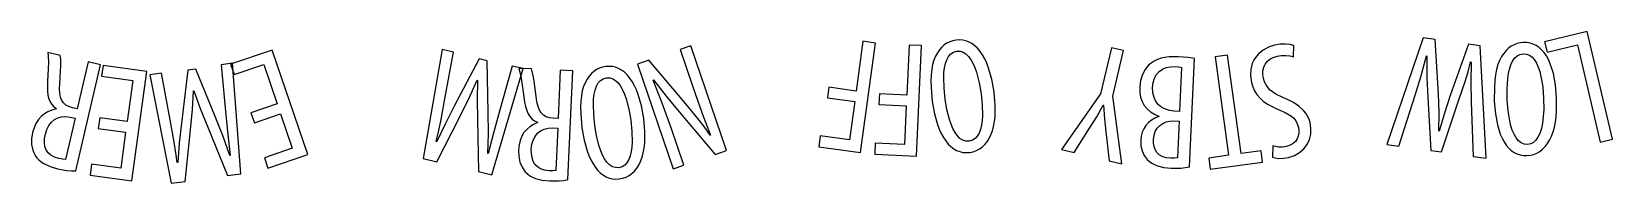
# Model space of a CAD drawing. Extents: x -76.6 to -39.3, y 126.4 to 130.
import ezdxf

# ---------------------------------------------------------------- set-up
doc = ezdxf.new("R2010")
doc.units = 0
doc.layers.add('LAYER_1', color=18, linetype='CONTINUOUS')

msp = doc.modelspace()

# ---------------------------------------------------------------- linework, layer by layer
at = {"layer": 'LAYER_1'}
for points in [[(-56.68, 129.731), (-56.974, 129.772), (-57.135, 128.602), (-57.777, 128.691), (-57.811, 128.443), (-57.169, 128.354), (-57.293, 127.452), (-57.981, 127.546), (-58.016, 127.291), (-57.034, 127.156)], [(-54.458, 127.156), (-54.375, 127.174), (-54.298, 127.201), (-54.227, 127.238), (-54.161, 127.284), (-54.102, 127.341), (-54.048, 127.407), (-54, 127.483), (-53.957, 127.569), (-53.921, 127.664), (-53.893, 127.768), (-53.873, 127.881), (-53.859, 128.002), (-53.854, 128.132), (-53.856, 128.271), (-53.882, 128.575), (-53.938, 128.879), (-54.012, 129.14), (-54.056, 129.255), (-54.104, 129.359), (-54.157, 129.452), (-54.214, 129.534), (-54.275, 129.606), (-54.339, 129.666), (-54.405, 129.716), (-54.474, 129.754), (-54.546, 129.782), (-54.621, 129.798), (-54.698, 129.804), (-54.778, 129.799), (-54.856, 129.785), (-54.928, 129.761), (-54.996, 129.728), (-55.059, 129.686), (-55.117, 129.634), (-55.171, 129.572), (-55.22, 129.501), (-55.264, 129.42), (-55.301, 129.329), (-55.331, 129.226), (-55.352, 129.111), (-55.366, 128.984), (-55.371, 128.845), (-55.369, 128.695), (-55.34, 128.359), (-55.287, 128.068), (-55.216, 127.816), (-55.174, 127.704), (-55.128, 127.602), (-55.077, 127.51), (-55.021, 127.427), (-54.962, 127.354), (-54.9, 127.293), (-54.834, 127.243), (-54.766, 127.203), (-54.694, 127.175), (-54.618, 127.158), (-54.54, 127.152)], [(-46.818, 129.671), (-46.899, 129.693), (-47.011, 129.704), (-47.139, 129.7), (-47.271, 129.679), (-47.415, 129.631), (-47.54, 129.564), (-47.645, 129.476), (-47.732, 129.369), (-47.766, 129.309), (-47.794, 129.246), (-47.815, 129.18), (-47.829, 129.111), (-47.835, 128.963), (-47.814, 128.803), (-47.783, 128.701), (-47.74, 128.607), (-47.685, 128.519), (-47.617, 128.438), (-47.535, 128.364), (-47.439, 128.296), (-47.329, 128.234), (-47.204, 128.178), (-47.016, 128.096), (-46.873, 128.011), (-46.817, 127.962), (-46.771, 127.901), (-46.735, 127.828), (-46.709, 127.743), (-46.699, 127.675), (-46.7, 127.609), (-46.714, 127.542), (-46.74, 127.477), (-46.78, 127.417), (-46.834, 127.367), (-46.904, 127.327), (-46.989, 127.297), (-47.084, 127.282), (-47.17, 127.282), (-47.246, 127.293), (-47.309, 127.313), (-47.322, 127.048), (-47.255, 127.028), (-47.166, 127.018), (-47.059, 127.02), (-46.944, 127.038), (-46.802, 127.086), (-46.681, 127.153), (-46.582, 127.238), (-46.503, 127.341), (-46.447, 127.458), (-46.417, 127.583), (-46.412, 127.717), (-46.431, 127.86), (-46.456, 127.938), (-46.49, 128.011), (-46.531, 128.077), (-46.58, 128.138), (-46.694, 128.243), (-46.821, 128.329), (-46.95, 128.397), (-47.073, 128.45), (-47.236, 128.531), (-47.37, 128.625), (-47.424, 128.68), (-47.47, 128.744), (-47.505, 128.816), (-47.531, 128.897), (-47.545, 128.991), (-47.544, 129.079), (-47.526, 129.159), (-47.492, 129.233), (-47.444, 129.298), (-47.38, 129.352), (-47.303, 129.394), (-47.211, 129.424), (-47.111, 129.44), (-47.007, 129.441), (-46.908, 129.43), (-46.823, 129.409)], [(-42.7, 129.704), (-43.127, 128.498), (-43.264, 128.082), (-43.386, 127.661), (-43.393, 127.662), (-43.392, 128.096), (-43.407, 128.525), (-43.483, 129.812), (-43.77, 129.851), (-44.624, 127.345), (-44.338, 127.305), (-43.955, 128.502), (-43.823, 128.936), (-43.688, 129.428), (-43.676, 129.426), (-43.682, 129.164), (-43.679, 128.917), (-43.659, 128.446), (-43.589, 127.202), (-43.336, 127.168), (-42.93, 128.373), (-42.777, 128.829), (-42.709, 129.052), (-42.649, 129.285), (-42.633, 129.283), (-42.642, 128.814), (-42.635, 128.337), (-42.588, 127.065), (-42.282, 127.023), (-42.425, 129.667)], [(-41.322, 127.082), (-41.238, 127.092), (-41.159, 127.112), (-41.084, 127.142), (-41.015, 127.182), (-40.95, 127.233), (-40.89, 127.294), (-40.835, 127.366), (-40.785, 127.447), (-40.741, 127.539), (-40.703, 127.64), (-40.673, 127.75), (-40.648, 127.87), (-40.631, 127.999), (-40.62, 128.137), (-40.619, 128.442), (-40.647, 128.75), (-40.697, 129.017), (-40.73, 129.135), (-40.768, 129.243), (-40.812, 129.34), (-40.862, 129.428), (-40.916, 129.504), (-40.974, 129.57), (-41.035, 129.626), (-41.101, 129.671), (-41.17, 129.705), (-41.242, 129.728), (-41.319, 129.741), (-41.399, 129.743), (-41.477, 129.736), (-41.552, 129.719), (-41.622, 129.692), (-41.689, 129.656), (-41.752, 129.609), (-41.811, 129.553), (-41.866, 129.486), (-41.917, 129.41), (-41.963, 129.322), (-42.002, 129.222), (-42.034, 129.11), (-42.059, 128.985), (-42.077, 128.847), (-42.088, 128.698), (-42.09, 128.36), (-42.064, 128.066), (-42.016, 127.808), (-41.985, 127.693), (-41.948, 127.587), (-41.906, 127.49), (-41.858, 127.403), (-41.806, 127.325), (-41.749, 127.258), (-41.689, 127.202), (-41.624, 127.157), (-41.555, 127.122), (-41.481, 127.098), (-41.404, 127.085)], [(-39.9, 129.998), (-40.902, 129.762), (-40.845, 129.518), (-40.131, 129.686), (-39.594, 127.399), (-39.305, 127.467)], [(-74.949, 129.218), (-75.238, 129.286), (-75.497, 128.181), (-75.61, 128.208), (-75.695, 128.234), (-75.765, 128.272), (-75.821, 128.321), (-75.863, 128.382), (-75.892, 128.458), (-75.91, 128.549), (-75.916, 128.657), (-75.911, 128.782), (-75.888, 129.201), (-75.889, 129.348), (-75.899, 129.441), (-76.191, 129.51), (-76.183, 129.418), (-76.18, 129.275), (-76.2, 128.834), (-76.204, 128.712), (-76.201, 128.602), (-76.189, 128.505), (-76.169, 128.419), (-76.14, 128.345), (-76.101, 128.282), (-76.051, 128.229), (-75.992, 128.187), (-75.993, 128.179), (-76.096, 128.153), (-76.189, 128.115), (-76.274, 128.064), (-76.35, 128.002), (-76.416, 127.928), (-76.472, 127.84), (-76.517, 127.739), (-76.551, 127.625), (-76.575, 127.479), (-76.574, 127.341), (-76.547, 127.21), (-76.492, 127.088), (-76.45, 127.031), (-76.402, 126.98), (-76.346, 126.934), (-76.284, 126.894), (-76.138, 126.826), (-75.963, 126.774), (-75.745, 126.735), (-75.637, 126.726), (-75.535, 126.725)], [(-71.323, 127.855), (-70.706, 128.065), (-70.43, 127.254), (-71.087, 127.03), (-71.004, 126.786), (-70.066, 127.105), (-70.903, 129.566), (-71.885, 129.232), (-71.802, 128.988), (-71.101, 129.226), (-70.786, 128.302), (-71.403, 128.092)], [(-66.626, 129.515), (-66.897, 129.579), (-67.345, 127.014), (-67.022, 126.938), (-66.465, 128.027), (-66.251, 128.457), (-66.073, 128.854), (-66.061, 128.851), (-66.071, 128.412), (-66.063, 127.932), (-66.038, 126.707), (-65.727, 126.633), (-64.982, 129.129), (-65.241, 129.189), (-65.541, 128.131), (-65.686, 127.607), (-65.809, 127.128), (-65.82, 127.13), (-65.804, 127.604), (-65.808, 128.106), (-65.838, 129.314), (-66.022, 129.357), (-66.612, 128.244), (-66.827, 127.825), (-67.021, 127.413), (-67.036, 127.416), (-66.979, 127.644), (-66.926, 127.894), (-66.83, 128.414)], [(-61.285, 129.576), (-60.995, 128.725), (-60.765, 128.069), (-60.569, 127.567), (-60.576, 127.564), (-60.721, 127.766), (-60.868, 127.956), (-61.153, 128.301), (-62.023, 129.325), (-62.289, 129.235), (-61.452, 126.774), (-61.2, 126.859), (-61.5, 127.739), (-61.706, 128.318), (-61.918, 128.86), (-61.91, 128.863), (-61.614, 128.483), (-61.304, 128.111), (-60.459, 127.111), (-60.192, 127.202), (-61.03, 129.663)], [(-55.591, 129.669), (-55.888, 129.682), (-55.941, 128.503), (-56.588, 128.532), (-56.599, 128.282), (-55.952, 128.253), (-55.993, 127.343), (-56.687, 127.374), (-56.698, 127.117), (-55.708, 127.072)], [(-54.467, 127.42), (-54.548, 127.421), (-54.621, 127.444), (-54.689, 127.486), (-54.749, 127.549), (-54.804, 127.628), (-54.853, 127.718), (-54.896, 127.819), (-54.934, 127.931), (-54.994, 128.168), (-55.036, 128.412), (-55.063, 128.668), (-55.07, 128.918), (-55.064, 129.037), (-55.05, 129.147), (-55.027, 129.247), (-54.996, 129.337), (-54.955, 129.414), (-54.902, 129.473), (-54.838, 129.514), (-54.762, 129.537), (-54.684, 129.536), (-54.611, 129.515), (-54.545, 129.475), (-54.485, 129.415), (-54.43, 129.34), (-54.38, 129.253), (-54.336, 129.153), (-54.297, 129.042), (-54.233, 128.798), (-54.188, 128.537), (-54.161, 128.275), (-54.157, 128.024), (-54.165, 127.906), (-54.18, 127.798), (-54.204, 127.7), (-54.236, 127.612), (-54.278, 127.538), (-54.33, 127.481), (-54.393, 127.442)], [(-51.118, 129.621), (-51.372, 128.539), (-52.295, 127.227), (-51.991, 127.155), (-51.63, 127.728), (-51.464, 127.996), (-51.31, 128.267), (-51.302, 128.265), (-51.28, 127.951), (-51.249, 127.65), (-51.173, 126.963), (-50.868, 126.891), (-51.081, 128.483), (-50.829, 129.553)], [(-49.157, 129.365), (-49.309, 129.391), (-49.545, 129.409), (-49.757, 129.405), (-49.855, 129.392), (-49.947, 129.372), (-50.032, 129.344), (-50.109, 129.306), (-50.179, 129.26), (-50.241, 129.206), (-50.324, 129.105), (-50.387, 128.987), (-50.43, 128.851), (-50.449, 128.697), (-50.446, 128.574), (-50.427, 128.46), (-50.392, 128.357), (-50.341, 128.263), (-50.275, 128.181), (-50.196, 128.112), (-50.103, 128.056), (-49.998, 128.013), (-49.998, 128.005), (-50.09, 127.966), (-50.172, 127.918), (-50.243, 127.859), (-50.304, 127.792), (-50.353, 127.715), (-50.389, 127.632), (-50.413, 127.542), (-50.425, 127.445), (-50.42, 127.312), (-50.393, 127.191), (-50.345, 127.085), (-50.275, 126.994), (-50.222, 126.947), (-50.164, 126.906), (-50.1, 126.871), (-50.031, 126.843), (-49.878, 126.805), (-49.709, 126.788), (-49.475, 126.79), (-49.272, 126.818)], [(-48.376, 129.442), (-48.67, 129.402), (-48.352, 127.089), (-48.822, 127.025), (-48.786, 126.762), (-47.552, 126.931), (-47.588, 127.194), (-48.058, 127.13)], [(-41.307, 127.345), (-41.387, 127.354), (-41.458, 127.383), (-41.521, 127.432), (-41.576, 127.5), (-41.623, 127.583), (-41.664, 127.677), (-41.698, 127.782), (-41.725, 127.897), (-41.763, 128.139), (-41.782, 128.386), (-41.786, 128.642), (-41.77, 128.892), (-41.753, 129.01), (-41.729, 129.118), (-41.697, 129.215), (-41.658, 129.303), (-41.61, 129.375), (-41.553, 129.429), (-41.485, 129.464), (-41.407, 129.48), (-41.329, 129.472), (-41.259, 129.445), (-41.197, 129.399), (-41.142, 129.334), (-41.094, 129.254), (-41.053, 129.162), (-41.018, 129.059), (-40.989, 128.945), (-40.948, 128.697), (-40.927, 128.432), (-40.924, 128.169), (-40.943, 127.919), (-40.961, 127.802), (-40.986, 127.696), (-41.019, 127.6), (-41.059, 127.516), (-41.107, 127.446), (-41.164, 127.394), (-41.231, 127.36)], [(-75.003, 127.722), (-74.358, 127.633), (-74.474, 126.785), (-75.162, 126.879), (-75.197, 126.623), (-74.215, 126.489), (-73.862, 129.064), (-74.889, 129.205), (-74.924, 128.949), (-74.191, 128.849), (-74.323, 127.881), (-74.969, 127.97)], [(-73.514, 129.023), (-73.789, 128.985), (-73.286, 126.43), (-72.958, 126.476), (-72.829, 127.692), (-72.784, 128.17), (-72.76, 128.605), (-72.748, 128.606), (-72.599, 128.193), (-72.42, 127.748), (-71.957, 126.613), (-71.639, 126.657), (-71.84, 129.253), (-72.104, 129.217), (-72.004, 128.121), (-71.951, 127.579), (-71.893, 127.088), (-71.905, 127.087), (-72.06, 127.535), (-72.245, 128.002), (-72.706, 129.119), (-72.893, 129.093), (-73.044, 127.842), (-73.094, 127.373), (-73.128, 126.919), (-73.143, 126.917), (-73.171, 127.15), (-73.211, 127.402), (-73.308, 127.922)], [(-63.814, 129.076), (-64.11, 129.089), (-64.161, 127.956), (-64.277, 127.961), (-64.365, 127.971), (-64.441, 127.995), (-64.505, 128.034), (-64.558, 128.086), (-64.6, 128.154), (-64.634, 128.241), (-64.661, 128.346), (-64.679, 128.47), (-64.734, 128.886), (-64.762, 129.03), (-64.789, 129.12), (-65.089, 129.133), (-65.064, 129.045), (-65.035, 128.905), (-64.972, 128.468), (-64.954, 128.347), (-64.93, 128.239), (-64.901, 128.146), (-64.866, 128.066), (-64.823, 127.998), (-64.773, 127.943), (-64.715, 127.901), (-64.648, 127.87), (-64.648, 127.862), (-64.744, 127.817), (-64.829, 127.762), (-64.903, 127.697), (-64.966, 127.622), (-65.017, 127.537), (-65.056, 127.44), (-65.082, 127.333), (-65.094, 127.214), (-65.091, 127.067), (-65.064, 126.931), (-65.013, 126.807), (-64.936, 126.697), (-64.885, 126.65), (-64.828, 126.608), (-64.765, 126.573), (-64.696, 126.545), (-64.54, 126.505), (-64.359, 126.486), (-64.137, 126.489), (-64.03, 126.499), (-63.929, 126.517)], [(-62.719, 126.534), (-62.636, 126.551), (-62.559, 126.578), (-62.487, 126.615), (-62.422, 126.662), (-62.362, 126.718), (-62.308, 126.784), (-62.26, 126.861), (-62.218, 126.946), (-62.182, 127.042), (-62.154, 127.146), (-62.133, 127.258), (-62.12, 127.38), (-62.114, 127.51), (-62.116, 127.648), (-62.143, 127.952), (-62.199, 128.256), (-62.273, 128.518), (-62.317, 128.632), (-62.365, 128.736), (-62.418, 128.829), (-62.475, 128.912), (-62.536, 128.983), (-62.599, 129.044), (-62.666, 129.093), (-62.735, 129.132), (-62.807, 129.159), (-62.881, 129.176), (-62.959, 129.181), (-63.039, 129.176), (-63.116, 129.162), (-63.189, 129.139), (-63.256, 129.106), (-63.319, 129.063), (-63.378, 129.011), (-63.431, 128.949), (-63.48, 128.878), (-63.524, 128.798), (-63.562, 128.706), (-63.591, 128.603), (-63.613, 128.488), (-63.627, 128.361), (-63.632, 128.223), (-63.629, 128.072), (-63.6, 127.736), (-63.547, 127.446), (-63.477, 127.193), (-63.435, 127.082), (-63.388, 126.979), (-63.337, 126.887), (-63.282, 126.804), (-63.223, 126.732), (-63.16, 126.67), (-63.095, 126.62), (-63.026, 126.581), (-62.954, 126.552), (-62.879, 126.535), (-62.8, 126.529)], [(-49.51, 128.122), (-49.641, 128.128), (-49.744, 128.142), (-49.839, 128.171), (-49.925, 128.216), (-50.003, 128.277), (-50.067, 128.354), (-50.112, 128.448), (-50.138, 128.558), (-50.145, 128.684), (-50.13, 128.802), (-50.099, 128.904), (-50.052, 128.991), (-49.989, 129.061), (-49.912, 129.116), (-49.824, 129.153), (-49.724, 129.174), (-49.613, 129.177), (-49.526, 129.169), (-49.463, 129.155)], [(-62.728, 126.797), (-62.808, 126.799), (-62.882, 126.821), (-62.949, 126.864), (-63.01, 126.927), (-63.065, 127.006), (-63.113, 127.095), (-63.157, 127.196), (-63.194, 127.308), (-63.255, 127.546), (-63.296, 127.79), (-63.323, 128.045), (-63.33, 128.295), (-63.324, 128.414), (-63.31, 128.524), (-63.288, 128.624), (-63.257, 128.714), (-63.216, 128.791), (-63.163, 128.85), (-63.098, 128.891), (-63.022, 128.914), (-62.944, 128.913), (-62.872, 128.892), (-62.806, 128.852), (-62.745, 128.793), (-62.69, 128.717), (-62.641, 128.63), (-62.597, 128.531), (-62.558, 128.419), (-62.494, 128.176), (-62.449, 127.914), (-62.422, 127.652), (-62.418, 127.401), (-62.425, 127.283), (-62.441, 127.176), (-62.465, 127.078), (-62.497, 126.99), (-62.538, 126.915), (-62.59, 126.859), (-62.654, 126.819)], [(-75.777, 126.991), (-75.848, 126.995), (-75.931, 127.011), (-76.036, 127.047), (-76.122, 127.093), (-76.187, 127.151), (-76.233, 127.22), (-76.261, 127.299), (-76.274, 127.387), (-76.27, 127.484), (-76.251, 127.59), (-76.216, 127.698), (-76.169, 127.79), (-76.109, 127.867), (-76.038, 127.928), (-75.956, 127.972), (-75.868, 127.997), (-75.772, 128.002), (-75.669, 127.989), (-75.549, 127.96)], [(-49.559, 127.031), (-49.626, 127.02), (-49.718, 127.019), (-49.826, 127.033), (-49.917, 127.061), (-49.99, 127.102), (-50.045, 127.157), (-50.085, 127.222), (-50.112, 127.294), (-50.126, 127.375), (-50.127, 127.463), (-50.112, 127.561), (-50.082, 127.648), (-50.037, 127.724), (-49.977, 127.789), (-49.907, 127.84), (-49.829, 127.876), (-49.746, 127.896), (-49.655, 127.901), (-49.52, 127.895)], [(-64.216, 126.734), (-64.287, 126.726), (-64.371, 126.726), (-64.481, 126.741), (-64.574, 126.771), (-64.649, 126.816), (-64.707, 126.875), (-64.749, 126.947), (-64.777, 127.032), (-64.792, 127.128), (-64.793, 127.236), (-64.778, 127.348), (-64.749, 127.447), (-64.705, 127.534), (-64.645, 127.607), (-64.573, 127.665), (-64.491, 127.706), (-64.398, 127.729), (-64.295, 127.735), (-64.171, 127.729)]]:
    msp.add_lwpolyline(points, close=True, dxfattribs=at)

doc.saveas('drawing.dxf')
